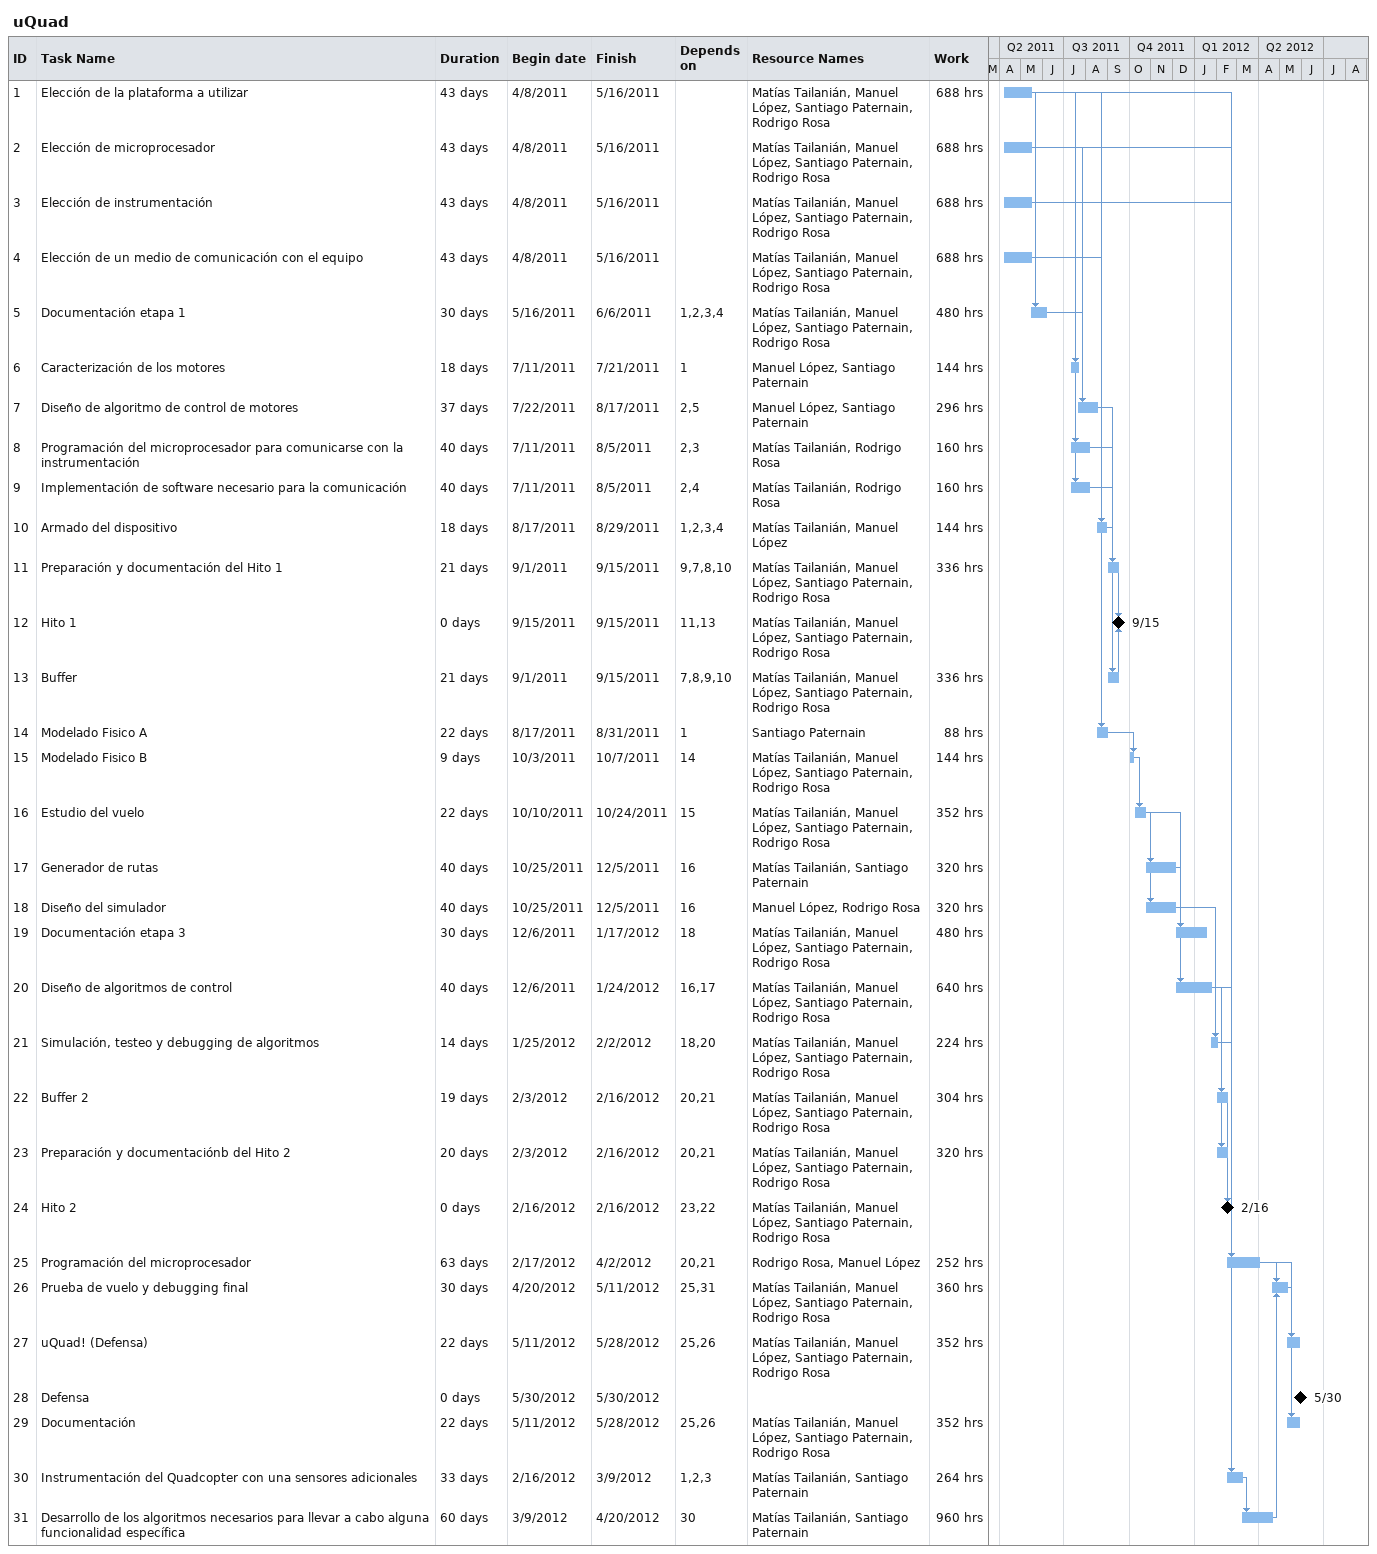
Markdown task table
uQuad

| ID | Task | Duration | Start | Finish | Predecessors | Resources | Work (h) |
|---|---|---|---|---|---|---|---|
| 1 | Elección de la plataforma a utilizar | 43d | 2011-04-08 | 2011-05-16 |  | Matías Tailanián, Manuel López, Santiago Paternain, Rodrigo Rosa | 688 |
| 2 | Elección de microprocesador | 43d | 2011-04-08 | 2011-05-16 |  | Matías Tailanián, Manuel López, Santiago Paternain, Rodrigo Rosa | 688 |
| 3 | Elección de instrumentación | 43d | 2011-04-08 | 2011-05-16 |  | Matías Tailanián, Manuel López, Santiago Paternain, Rodrigo Rosa | 688 |
| 4 | Elección de un medio de comunicación con el equipo | 43d | 2011-04-08 | 2011-05-16 |  | Matías Tailanián, Manuel López, Santiago Paternain, Rodrigo Rosa | 688 |
| 5 | Documentación etapa 1 | 30d | 2011-05-16 | 2011-06-06 | 1, 2, 3, 4 | Matías Tailanián, Manuel López, Santiago Paternain, Rodrigo Rosa | 480 |
| 6 | Caracterización de los motores | 18d | 2011-07-11 | 2011-07-21 | 1 | Manuel López, Santiago Paternain | 144 |
| 7 | Diseño de algoritmo de control de motores | 37d | 2011-07-22 | 2011-08-17 | 2, 5 | Manuel López, Santiago Paternain | 296 |
| 8 | Programación del microprocesador para comunicarse con la instrumentación | 40d | 2011-07-11 | 2011-08-05 | 2, 3 | Matías Tailanián, Rodrigo Rosa | 160 |
| 9 | Implementación de software necesario para la comunicación | 40d | 2011-07-11 | 2011-08-05 | 2, 4 | Matías Tailanián, Rodrigo Rosa | 160 |
| 10 | Armado del dispositivo | 18d | 2011-08-17 | 2011-08-29 | 1, 2, 3, 4 | Matías Tailanián, Manuel López | 144 |
| 11 | Preparación y documentación del Hito 1 | 21d | 2011-09-01 | 2011-09-15 | 9, 7, 8, 10 | Matías Tailanián, Manuel López, Santiago Paternain, Rodrigo Rosa | 336 |
| 12 | Hito 1 | 0d | 2011-09-15 | 2011-09-15 | 11, 13 | Matías Tailanián, Manuel López, Santiago Paternain, Rodrigo Rosa |  |
| 13 | Buffer | 21d | 2011-09-01 | 2011-09-15 | 7, 8, 9, 10 | Matías Tailanián, Manuel López, Santiago Paternain, Rodrigo Rosa | 336 |
| 14 | Modelado Fisico A | 22d | 2011-08-17 | 2011-08-31 | 1 | Santiago Paternain | 88 |
| 15 | Modelado Fisico B | 9d | 2011-10-03 | 2011-10-07 | 14 | Matías Tailanián, Manuel López, Santiago Paternain, Rodrigo Rosa | 144 |
| 16 | Estudio del vuelo | 22d | 2011-10-10 | 2011-10-24 | 15 | Matías Tailanián, Manuel López, Santiago Paternain, Rodrigo Rosa | 352 |
| 17 | Generador de rutas | 40d | 2011-10-25 | 2011-12-05 | 16 | Matías Tailanián, Santiago Paternain | 320 |
| 18 | Diseño del simulador | 40d | 2011-10-25 | 2011-12-05 | 16 | Manuel López, Rodrigo Rosa | 320 |
| 19 | Documentación etapa 3 | 30d | 2011-12-06 | 2012-01-17 | 18 | Matías Tailanián, Manuel López, Santiago Paternain, Rodrigo Rosa | 480 |
| 20 | Diseño de algoritmos de control | 40d | 2011-12-06 | 2012-01-24 | 16, 17 | Matías Tailanián, Manuel López, Santiago Paternain, Rodrigo Rosa | 640 |
| 21 | Simulación, testeo y debugging de algoritmos | 14d | 2012-01-25 | 2012-02-02 | 18, 20 | Matías Tailanián, Manuel López, Santiago Paternain, Rodrigo Rosa | 224 |
| 22 | Buffer 2 | 19d | 2012-02-03 | 2012-02-16 | 20, 21 | Matías Tailanián, Manuel López, Santiago Paternain, Rodrigo Rosa | 304 |
| 23 | Preparación y documentaciónb del Hito 2 | 20d | 2012-02-03 | 2012-02-16 | 20, 21 | Matías Tailanián, Manuel López, Santiago Paternain, Rodrigo Rosa | 320 |
| 24 | Hito 2 | 0d | 2012-02-16 | 2012-02-16 | 23, 22 | Matías Tailanián, Manuel López, Santiago Paternain, Rodrigo Rosa |  |
| 25 | Programación del microprocesador | 63d | 2012-02-17 | 2012-04-02 | 20, 21 | Rodrigo Rosa, Manuel López | 252 |
| 26 | Prueba de vuelo y debugging final | 30d | 2012-04-20 | 2012-05-11 | 25, 31 | Matías Tailanián, Manuel López, Santiago Paternain, Rodrigo Rosa | 360 |
| 27 | uQuad! (Defensa) | 22d | 2012-05-11 | 2012-05-28 | 25, 26 | Matías Tailanián, Manuel López, Santiago Paternain, Rodrigo Rosa | 352 |
| 28 | Defensa | 0d | 2012-05-30 | 2012-05-30 |  |  |  |
| 29 | Documentación | 22d | 2012-05-11 | 2012-05-28 | 25, 26 | Matías Tailanián, Manuel López, Santiago Paternain, Rodrigo Rosa | 352 |
| 30 | Instrumentación del Quadcopter con una sensores adicionales | 33d | 2012-02-16 | 2012-03-09 | 1, 2, 3 | Matías Tailanián, Santiago Paternain | 264 |
| 31 | Desarrollo de los algoritmos necesarios para llevar a cabo alguna funcionalidad específica | 60d | 2012-03-09 | 2012-04-20 | 30 | Matías Tailanián, Santiago Paternain | 960 |
